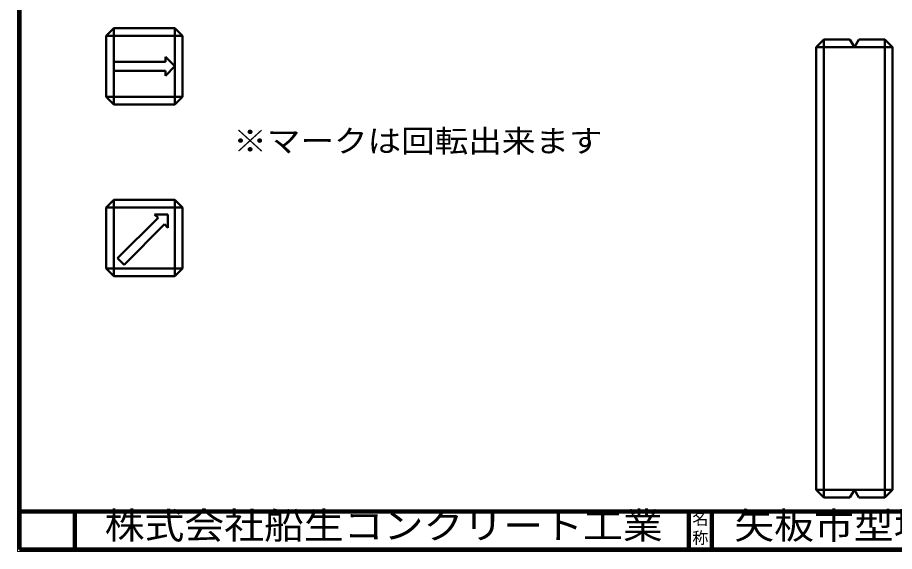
# Model space of a CAD drawing. Units: millimetres, scale not verified. Extents: x 100 to 4105, y 100 to 2870.
# Drawn here: x 100 to 2399, y 100 to 1499 of the extents above; entities that cross this region are included whole.
import ezdxf
from ezdxf.enums import TextEntityAlignment as Align

# ---------------------------------------------------------------- set-up
doc = ezdxf.new("R2010")
doc.units = ezdxf.units.MM
doc.header["$LTSCALE"] = 5
doc.layers.add('V-nasSTD', color=7, linetype='Continuous', lineweight=50)
doc.styles.add('ＭＳ ゴシック', font='')
doc.styles.get('ＭＳ ゴシック').set_extended_font_data('MS Gothic')

msp = doc.modelspace()

# ---------------------------------------------------------------- linework, layer by layer
at = {"layer": 'V-nasSTD', "lineweight": 100}
for p, q in [((105, 2865), (105, 105)), ((105, 205), (4100, 205)), ((250, 205), (250, 105)), ((1860, 205), (1860, 105)), ((1920, 205), (1920, 105)), ((105, 105), (4100, 105))]:
    msp.add_line(p, q, dxfattribs=at)
at = {"layer": 'V-nasSTD'}
for p, q in [((332.5, 1451.49), (352.5, 1471.49)), ((512.5, 1471.49), (352.5, 1471.49)), ((352.5, 1471.49), (352.5, 1271.49)), ((512.5, 1471.49), (532.5, 1451.49)), ((512.5, 1271.49), (512.5, 1471.49)), ((332.5, 1451.49), (332.5, 1291.49)), ((532.5, 1451.49), (332.5, 1451.49)), ((532.5, 1291.49), (532.5, 1451.49)), ((2193.921, 1421.49), (2213.921, 1441.49)), ((2213.921, 1441.49), (2213.921, 241.49)), ((2281.921, 1441.49), (2213.921, 1441.49)), ((2281.921, 1441.49), (2293.921, 1421.49)), ((2293.921, 1421.49), (2305.921, 1441.49)), ((2305.921, 1441.49), (2373.921, 1441.49)), ((2373.921, 1441.49), (2393.921, 1421.49)), ((2373.921, 1441.49), (2373.921, 241.49)), ((2193.921, 1421.49), (2193.921, 261.49)), ((2193.921, 1421.49), (2393.921, 1421.49)), ((2393.921, 261.49), (2393.921, 1421.49)), ((352.5, 1383.49), (487.751, 1383.49)), ((352.5, 1383.49), (352.5, 1359.49)), ((487.751, 1396.239), (512.5, 1371.49)), ((487.751, 1396.239), (487.751, 1383.49)), ((487.751, 1359.49), (352.5, 1359.49)), ((512.5, 1371.49), (487.751, 1346.741)), ((487.751, 1359.49), (487.751, 1346.741)), ((352.5, 1271.49), (332.5, 1291.49)), ((332.5, 1291.49), (532.5, 1291.49)), ((532.5, 1291.49), (512.5, 1271.49)), ((352.5, 1271.49), (512.5, 1271.49)), ((332.5, 1001.49), (352.5, 1021.49)), ((512.5, 1021.49), (352.5, 1021.49)), ((352.5, 1021.49), (352.5, 821.49)), ((512.5, 1021.49), (532.5, 1001.49)), ((512.5, 821.49), (512.5, 1021.49)), ((332.5, 1001.49), (332.5, 841.49)), ((532.5, 1001.49), (332.5, 1001.49)), ((532.5, 841.49), (532.5, 1001.49)), ((362.232, 868.192), (468.298, 974.258)), ((459.283, 983.273), (494.283, 983.273)), ((459.283, 983.273), (468.298, 974.258)), ((494.283, 983.273), (494.283, 948.273)), ((485.268, 957.288), (379.202, 851.222)), ((485.268, 957.288), (494.283, 948.273)), ((362.232, 868.192), (379.202, 851.222)), ((352.5, 821.49), (332.5, 841.49)), ((332.5, 841.49), (532.5, 841.49)), ((532.5, 841.49), (512.5, 821.49)), ((352.5, 821.49), (512.5, 821.49)), ((2193.921, 261.49), (2213.921, 241.49)), ((2193.921, 261.49), (2393.921, 261.49)), ((2281.921, 241.49), (2293.921, 261.49)), ((2293.921, 261.49), (2305.921, 241.49)), ((2373.921, 241.49), (2393.921, 261.49)), ((2281.921, 241.49), (2213.921, 241.49)), ((2305.921, 241.49), (2373.921, 241.49))]:
    msp.add_line(p, q, dxfattribs=at)
at = {"layer": 'V-nasSTD', "lineweight": 13}
msp.add_lwpolyline([(100, 100), (100, 2870), (4105, 2870), (4105, 100)], close=True, dxfattribs=at)

# ---------------------------------------------------------------- texts
at = {"layer": 'V-nasSTD', "style": 'ＭＳ ゴシック', "width": 1.1}
for s, height, p in [('※マークは回転出来ます', 58.65, (665.664, 1204.986)), ('株式会社船生コンクリート工業', 69.65, (328.279, 202.55)), ('矢板市型境界標', 69.65, (1979, 202.47))]:
    msp.add_text(s, height=height, dxfattribs=at).set_placement(p, align=Align.TOP_LEFT)
at = {"layer": 'V-nasSTD', "style": 'ＭＳ ゴシック'}
for s, p in [('名', (1868.982, 200.999)), ('称', (1868.976, 151.01))]:
    msp.add_text(s, height=30.79, dxfattribs=at).set_placement(p, align=Align.TOP_LEFT)

doc.saveas('drawing.dxf')
